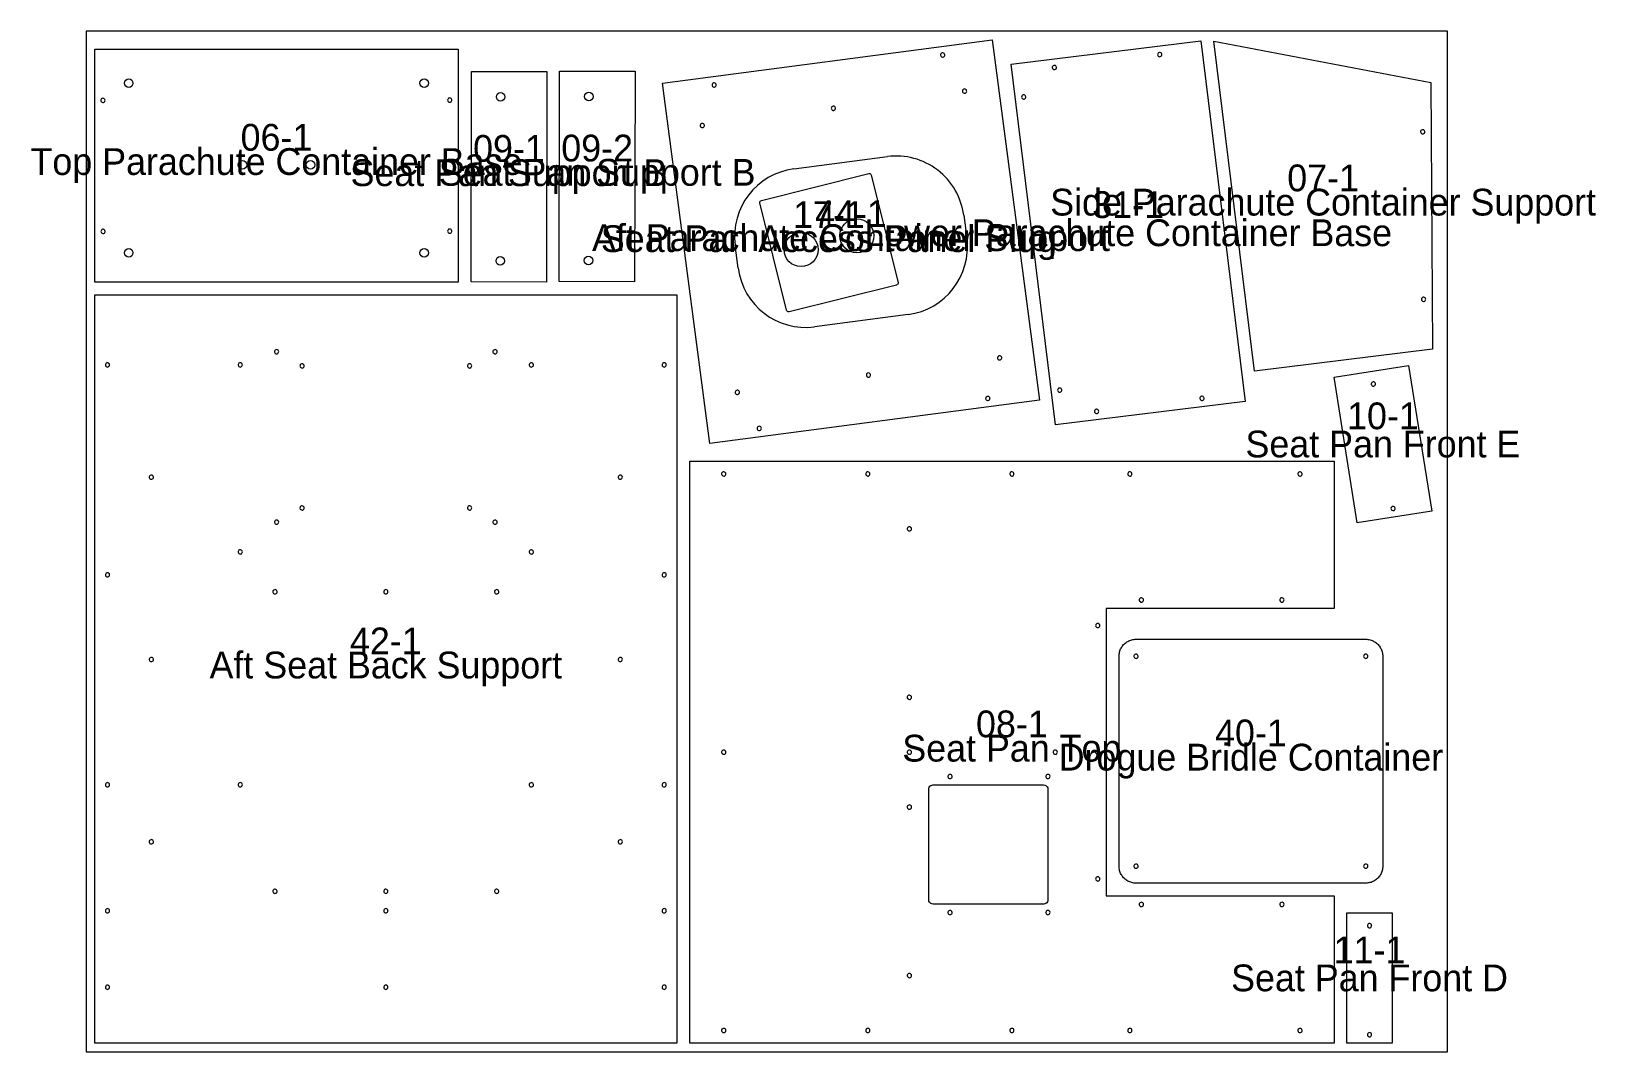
# Model space of a CAD drawing. Extents: x -1.6 to 44.4, y 0 to 30.
import ezdxf

# ---------------------------------------------------------------- set-up
doc = ezdxf.new("R2010")
doc.units = 0

msp = doc.modelspace()

# ---------------------------------------------------------------- linework, layer by layer
at = {"layer": 'Cut', "color": 5, "linetype": 'CONTINUOUS', "lineweight": 0}
for p, q in [((0.25, 22.625), (0.25, 29.476)), ((0.25, 29.476), (10.934, 29.476)), ((10.934, 29.476), (10.934, 22.625)), ((16.933, 28.475), (26.624, 29.746)), ((26.624, 29.746), (28.014, 19.153)), ((27.179, 29.031), (32.758, 29.716)), ((32.758, 29.716), (34.06, 19.112)), ((34.328, 20.007), (33.137, 29.708)), ((33.137, 29.708), (39.516, 28.497)), ((28.481, 18.427), (27.179, 29.031)), ((11.309, 22.63), (11.321, 28.822)), ((11.321, 28.822), (13.538, 28.818)), ((13.538, 28.818), (13.525, 22.625)), ((13.9, 22.64), (13.913, 28.832)), ((13.913, 28.832), (16.129, 28.828)), ((16.129, 28.828), (16.117, 22.635)), ((18.323, 17.882), (16.933, 28.475)), ((39.516, 28.497), (39.559, 20.65)), ((20.794, 25.955), (23.544, 26.316)), ((19.841, 25.029), (22.995, 25.815)), ((23.07, 25.769), (23.857, 22.616)), ((20.582, 21.799), (19.796, 24.953)), ((25.787, 24.593), (25.876, 23.916)), ((19.16, 23.034), (19.071, 23.712)), ((10.934, 22.625), (0.25, 22.625)), ((13.525, 22.625), (11.309, 22.63)), ((16.117, 22.635), (13.9, 22.64)), ((23.811, 22.54), (20.658, 21.754)), ((0.25, 0.25), (0.25, 22.25)), ((0.25, 22.25), (17.36, 22.25)), ((17.36, 22.25), (17.36, 0.25)), ((24.153, 21.672), (21.403, 21.312)), ((39.559, 20.65), (34.328, 20.007)), ((36.672, 19.827), (38.861, 20.173)), ((37.35, 15.549), (36.672, 19.827)), ((38.861, 20.173), (39.539, 15.896)), ((28.014, 19.153), (18.323, 17.882)), ((34.06, 19.112), (28.481, 18.427)), ((17.735, 0.25), (17.735, 17.36)), ((17.735, 17.36), (36.669, 17.36)), ((36.669, 17.36), (36.669, 13.03)), ((39.539, 15.896), (37.35, 15.549)), ((36.669, 13.03), (29.977, 13.03)), ((29.977, 13.03), (29.977, 4.581)), ((30.852, 12.127), (37.602, 12.127)), ((30.352, 5.456), (30.352, 11.627)), ((38.102, 11.627), (38.102, 5.456)), ((24.886, 7.842), (28.136, 7.842)), ((24.761, 4.467), (24.761, 7.717)), ((28.261, 7.717), (28.261, 4.467)), ((37.602, 4.956), (30.852, 4.956)), ((28.136, 4.342), (24.886, 4.342)), ((29.977, 4.581), (36.669, 4.581)), ((36.669, 4.581), (36.669, 0.25)), ((37.044, 0.25), (37.044, 4.081)), ((37.044, 4.081), (38.381, 4.081)), ((38.381, 4.081), (38.381, 0.25)), ((17.36, 0.25), (0.25, 0.25)), ((36.669, 0.25), (17.735, 0.25)), ((38.381, 0.25), (37.044, 0.25))]:
    msp.add_line(p, q, dxfattribs=at)
for centre, radius in [((1.25, 28.476), 0.125), ((9.934, 28.476), 0.125), ((12.178, 28.071), 0.125), ((14.77, 28.081), 0.125), ((4.592, 26.074), 0.125), ((6.592, 26.074), 0.125), ((22.645, 23.989), 0.5), ((21.007, 23.58), 0.5), ((1.25, 23.485), 0.125), ((9.934, 23.485), 0.125), ((12.168, 23.253), 0.125), ((14.76, 23.263), 0.125)]:
    msp.add_circle(centre, radius, dxfattribs=at)
for centre, start, end in [((23.804, 24.333), 7.4752, 97.4752), ((21.054, 23.972), 97.4752, 187.4752), ((23.893, 23.655), 277.4752, 7.4752), ((21.143, 23.295), 187.4752, 277.4752)]:
    msp.add_arc(centre, 2, start, end, dxfattribs=at)
for points, knots in [([(25.107, 29.295), (25.105, 29.31), (25.112, 29.341), (25.151, 29.369), (25.198, 29.365), (25.231, 29.331), (25.234, 29.283), (25.205, 29.245), (25.159, 29.236), (25.12, 29.258), (25.109, 29.283), (25.107, 29.295)], [0, 0, 0, 0, 0.113505, 0.22701, 0.340514, 0.454019, 0.567524, 0.681029, 0.794534, 0.908038, 1, 1, 1, 1]), ([(28.513, 28.943), (28.514, 28.928), (28.507, 28.897), (28.468, 28.869), (28.421, 28.874), (28.388, 28.908), (28.386, 28.955), (28.415, 28.993), (28.462, 29.002), (28.5, 28.98), (28.511, 28.954), (28.513, 28.943)], [0, 0, 0, 0, 0.113505, 0.22701, 0.340514, 0.454019, 0.567524, 0.681029, 0.794534, 0.908038, 1, 1, 1, 1]), ([(31.61, 29.323), (31.611, 29.308), (31.604, 29.277), (31.566, 29.25), (31.518, 29.254), (31.485, 29.288), (31.483, 29.336), (31.512, 29.373), (31.559, 29.382), (31.597, 29.36), (31.608, 29.335), (31.61, 29.323)], [0, 0, 0, 0, 0.113505, 0.22701, 0.340514, 0.454019, 0.567524, 0.681029, 0.794534, 0.908038, 1, 1, 1, 1]), ([(18.391, 28.414), (18.389, 28.428), (18.396, 28.459), (18.435, 28.487), (18.482, 28.483), (18.515, 28.449), (18.518, 28.402), (18.489, 28.364), (18.443, 28.355), (18.404, 28.376), (18.393, 28.402), (18.391, 28.414)], [0, 0, 0, 0, 0.113505, 0.22701, 0.340514, 0.454019, 0.567524, 0.681029, 0.794534, 0.908038, 1, 1, 1, 1]), ([(25.821, 28.179), (25.806, 28.177), (25.775, 28.184), (25.747, 28.223), (25.751, 28.27), (25.785, 28.303), (25.833, 28.306), (25.87, 28.277), (25.88, 28.231), (25.858, 28.192), (25.833, 28.181), (25.821, 28.179)], [0, 0, 0, 0, 0.113505, 0.22701, 0.340514, 0.454019, 0.567524, 0.681029, 0.794534, 0.908038, 1, 1, 1, 1]), ([(27.612, 28.076), (27.613, 28.062), (27.606, 28.031), (27.567, 28.003), (27.52, 28.007), (27.487, 28.042), (27.485, 28.089), (27.514, 28.127), (27.56, 28.136), (27.599, 28.114), (27.61, 28.088), (27.612, 28.076)], [0, 0, 0, 0, 0.1135048, 0.2270096, 0.3405144, 0.4540192, 0.567524, 0.6810287, 0.7945335, 0.9080383, 1, 1, 1, 1]), ([(0.492, 28.031), (0.507, 28.031), (0.536, 28.02), (0.559, 27.978), (0.549, 27.932), (0.511, 27.903), (0.464, 27.906), (0.43, 27.94), (0.426, 27.987), (0.453, 28.023), (0.48, 28.031), (0.492, 28.031)], [0, 0, 0, 0, 0.113505, 0.22701, 0.340514, 0.454019, 0.567524, 0.681029, 0.794534, 0.908038, 1, 1, 1, 1]), ([(10.684, 28.039), (10.698, 28.039), (10.728, 28.028), (10.751, 27.986), (10.741, 27.94), (10.703, 27.911), (10.656, 27.914), (10.622, 27.948), (10.618, 27.995), (10.645, 28.031), (10.672, 28.039), (10.684, 28.039)], [0, 0, 0, 0, 0.113505, 0.22701, 0.340514, 0.454019, 0.567524, 0.681029, 0.794534, 0.908038, 1, 1, 1, 1]), ([(21.967, 27.674), (21.952, 27.672), (21.921, 27.679), (21.893, 27.717), (21.897, 27.765), (21.931, 27.798), (21.979, 27.801), (22.016, 27.772), (22.026, 27.725), (22.004, 27.686), (21.979, 27.675), (21.967, 27.674)], [0, 0, 0, 0, 0.113505, 0.22701, 0.340514, 0.454019, 0.567524, 0.681029, 0.794534, 0.908038, 1, 1, 1, 1]), ([(18.113, 27.168), (18.099, 27.166), (18.068, 27.173), (18.04, 27.212), (18.044, 27.259), (18.078, 27.292), (18.125, 27.295), (18.163, 27.266), (18.172, 27.22), (18.15, 27.181), (18.125, 27.169), (18.113, 27.168)], [0, 0, 0, 0, 0.1135048, 0.2270096, 0.3405144, 0.4540192, 0.567524, 0.6810287, 0.7945335, 0.9080383, 1, 1, 1, 1]), ([(39.336, 27.052), (39.338, 27.037), (39.33, 27.006), (39.292, 26.979), (39.244, 26.983), (39.211, 27.017), (39.209, 27.065), (39.238, 27.102), (39.285, 27.111), (39.323, 27.089), (39.334, 27.064), (39.336, 27.052)], [0, 0, 0, 0, 0.1135048, 0.2270096, 0.3405144, 0.4540192, 0.567524, 0.6810287, 0.7945335, 0.9080383, 1, 1, 1, 1]), ([(22.995, 25.815), (22.998, 25.816), (23.015, 25.819), (23.051, 25.81), (23.064, 25.783), (23.07, 25.769)], [0, 0, 0, 0, 0.0930447, 0.5465224, 1, 1, 1, 1]), ([(19.796, 24.953), (19.795, 24.956), (19.792, 24.973), (19.8, 25.009), (19.828, 25.022), (19.841, 25.029)], [0, 0, 0, 0, 0.093045, 0.546522, 1, 1, 1, 1]), ([(0.498, 24.18), (0.512, 24.18), (0.542, 24.169), (0.565, 24.127), (0.555, 24.08), (0.517, 24.052), (0.47, 24.055), (0.436, 24.089), (0.432, 24.136), (0.459, 24.172), (0.486, 24.18), (0.498, 24.18)], [0, 0, 0, 0, 0.113505, 0.22701, 0.340514, 0.454019, 0.567524, 0.681029, 0.794534, 0.908038, 1, 1, 1, 1]), ([(10.684, 24.187), (10.698, 24.187), (10.728, 24.176), (10.751, 24.135), (10.741, 24.088), (10.703, 24.06), (10.656, 24.063), (10.622, 24.097), (10.618, 24.144), (10.645, 24.18), (10.672, 24.188), (10.684, 24.187)], [0, 0, 0, 0, 0.113505, 0.22701, 0.340514, 0.454019, 0.567524, 0.681029, 0.794534, 0.908038, 1, 1, 1, 1]), ([(28.141, 23.767), (28.142, 23.752), (28.135, 23.721), (28.096, 23.694), (28.049, 23.698), (28.016, 23.732), (28.014, 23.78), (28.043, 23.817), (28.09, 23.826), (28.128, 23.804), (28.139, 23.779), (28.141, 23.767)], [0, 0, 0, 0, 0.1135048, 0.2270096, 0.3405144, 0.4540192, 0.567524, 0.6810287, 0.7945335, 0.9080383, 1, 1, 1, 1]), ([(23.857, 22.616), (23.857, 22.613), (23.861, 22.596), (23.852, 22.56), (23.825, 22.547), (23.811, 22.54)], [0, 0, 0, 0, 0.093045, 0.546522, 1, 1, 1, 1]), ([(39.363, 22.126), (39.364, 22.112), (39.357, 22.081), (39.318, 22.053), (39.271, 22.057), (39.238, 22.092), (39.236, 22.139), (39.265, 22.177), (39.312, 22.186), (39.35, 22.164), (39.361, 22.138), (39.363, 22.126)], [0, 0, 0, 0, 0.113505, 0.22701, 0.340514, 0.454019, 0.567524, 0.681029, 0.794534, 0.908038, 1, 1, 1, 1]), ([(20.658, 21.754), (20.655, 21.753), (20.638, 21.75), (20.602, 21.759), (20.589, 21.786), (20.582, 21.799)], [0, 0, 0, 0, 0.093045, 0.546522, 1, 1, 1, 1]), ([(0.625, 20.13), (0.61, 20.13), (0.58, 20.141), (0.558, 20.183), (0.568, 20.229), (0.606, 20.258), (0.653, 20.255), (0.687, 20.221), (0.69, 20.174), (0.664, 20.138), (0.637, 20.13), (0.625, 20.13)], [0, 0, 0, 0, 0.113505, 0.22701, 0.340514, 0.454019, 0.567524, 0.681029, 0.794534, 0.908038, 1, 1, 1, 1]), ([(4.528, 20.13), (4.513, 20.13), (4.483, 20.141), (4.46, 20.183), (4.47, 20.229), (4.508, 20.258), (4.556, 20.255), (4.589, 20.221), (4.593, 20.174), (4.566, 20.138), (4.54, 20.13), (4.528, 20.13)], [0, 0, 0, 0, 0.113505, 0.22701, 0.340514, 0.454019, 0.567524, 0.681029, 0.794534, 0.908038, 1, 1, 1, 1]), ([(5.594, 20.517), (5.58, 20.517), (5.55, 20.528), (5.527, 20.57), (5.537, 20.616), (5.575, 20.645), (5.623, 20.641), (5.656, 20.608), (5.66, 20.56), (5.633, 20.525), (5.606, 20.517), (5.594, 20.517)], [0, 0, 0, 0, 0.113505, 0.22701, 0.340514, 0.454019, 0.567524, 0.681029, 0.794534, 0.908038, 1, 1, 1, 1]), ([(12.016, 20.517), (12.001, 20.517), (11.971, 20.528), (11.948, 20.57), (11.958, 20.616), (11.996, 20.645), (12.044, 20.641), (12.078, 20.608), (12.081, 20.56), (12.054, 20.525), (12.028, 20.517), (12.016, 20.517)], [0, 0, 0, 0, 0.113505, 0.22701, 0.340514, 0.454019, 0.567524, 0.681029, 0.794534, 0.908038, 1, 1, 1, 1]), ([(13.083, 20.13), (13.068, 20.13), (13.038, 20.141), (13.015, 20.183), (13.025, 20.229), (13.063, 20.258), (13.111, 20.255), (13.144, 20.221), (13.148, 20.174), (13.121, 20.138), (13.095, 20.13), (13.083, 20.13)], [0, 0, 0, 0, 0.113505, 0.22701, 0.340514, 0.454019, 0.567524, 0.681029, 0.794534, 0.908038, 1, 1, 1, 1]), ([(16.985, 20.13), (16.97, 20.13), (16.941, 20.141), (16.918, 20.183), (16.928, 20.229), (16.966, 20.258), (17.013, 20.255), (17.047, 20.221), (17.051, 20.174), (17.024, 20.138), (16.997, 20.13), (16.985, 20.13)], [0, 0, 0, 0, 0.113505, 0.22701, 0.340514, 0.454019, 0.567524, 0.681029, 0.794534, 0.908038, 1, 1, 1, 1]), ([(26.85, 20.336), (26.835, 20.334), (26.804, 20.341), (26.776, 20.379), (26.78, 20.427), (26.814, 20.46), (26.862, 20.463), (26.899, 20.434), (26.909, 20.387), (26.887, 20.349), (26.862, 20.337), (26.85, 20.336)], [0, 0, 0, 0, 0.113505, 0.22701, 0.340514, 0.454019, 0.567524, 0.681029, 0.794534, 0.908038, 1, 1, 1, 1]), ([(6.344, 20.099), (6.33, 20.099), (6.3, 20.11), (6.277, 20.152), (6.287, 20.198), (6.325, 20.227), (6.373, 20.224), (6.406, 20.19), (6.41, 20.143), (6.383, 20.107), (6.356, 20.099), (6.344, 20.099)], [0, 0, 0, 0, 0.1135048, 0.2270096, 0.3405144, 0.4540192, 0.567524, 0.6810287, 0.7945335, 0.9080383, 1, 1, 1, 1]), ([(11.266, 20.099), (11.251, 20.099), (11.221, 20.11), (11.198, 20.152), (11.208, 20.198), (11.246, 20.227), (11.294, 20.224), (11.328, 20.19), (11.331, 20.143), (11.304, 20.107), (11.278, 20.099), (11.266, 20.099)], [0, 0, 0, 0, 0.113505, 0.22701, 0.340514, 0.454019, 0.567524, 0.681029, 0.794534, 0.908038, 1, 1, 1, 1]), ([(22.996, 19.83), (22.981, 19.828), (22.951, 19.835), (22.923, 19.874), (22.926, 19.921), (22.96, 19.954), (23.008, 19.957), (23.046, 19.928), (23.055, 19.882), (23.033, 19.843), (23.008, 19.832), (22.996, 19.83)], [0, 0, 0, 0, 0.113505, 0.22701, 0.340514, 0.454019, 0.567524, 0.681029, 0.794534, 0.908038, 1, 1, 1, 1]), ([(19.142, 19.324), (19.128, 19.323), (19.097, 19.33), (19.069, 19.368), (19.073, 19.415), (19.107, 19.449), (19.154, 19.452), (19.192, 19.423), (19.202, 19.376), (19.18, 19.337), (19.154, 19.326), (19.142, 19.324)], [0, 0, 0, 0, 0.113505, 0.22701, 0.340514, 0.454019, 0.567524, 0.681029, 0.794534, 0.908038, 1, 1, 1, 1]), ([(28.67, 19.457), (28.672, 19.443), (28.664, 19.412), (28.626, 19.384), (28.578, 19.388), (28.545, 19.423), (28.543, 19.47), (28.572, 19.508), (28.619, 19.517), (28.657, 19.495), (28.668, 19.469), (28.67, 19.457)], [0, 0, 0, 0, 0.113505, 0.22701, 0.340514, 0.454019, 0.567524, 0.681029, 0.794534, 0.908038, 1, 1, 1, 1]), ([(37.835, 19.568), (37.821, 19.566), (37.789, 19.572), (37.76, 19.61), (37.763, 19.657), (37.796, 19.691), (37.844, 19.695), (37.882, 19.667), (37.893, 19.621), (37.872, 19.582), (37.847, 19.57), (37.835, 19.568)], [0, 0, 0, 0, 0.113505, 0.22701, 0.340514, 0.454019, 0.567524, 0.681029, 0.794534, 0.908038, 1, 1, 1, 1]), ([(26.432, 19.198), (26.43, 19.212), (26.437, 19.243), (26.476, 19.271), (26.523, 19.267), (26.556, 19.233), (26.559, 19.186), (26.53, 19.148), (26.484, 19.139), (26.445, 19.161), (26.433, 19.186), (26.432, 19.198)], [0, 0, 0, 0, 0.1135048, 0.2270096, 0.3405144, 0.4540192, 0.567524, 0.6810287, 0.7945335, 0.9080383, 1, 1, 1, 1]), ([(29.754, 18.835), (29.755, 18.82), (29.748, 18.789), (29.71, 18.761), (29.662, 18.766), (29.629, 18.8), (29.627, 18.848), (29.656, 18.885), (29.703, 18.894), (29.741, 18.872), (29.752, 18.847), (29.754, 18.835)], [0, 0, 0, 0, 0.113505, 0.22701, 0.340514, 0.454019, 0.567524, 0.681029, 0.794534, 0.908038, 1, 1, 1, 1]), ([(32.851, 19.215), (32.853, 19.2), (32.845, 19.169), (32.807, 19.142), (32.759, 19.146), (32.726, 19.18), (32.724, 19.228), (32.753, 19.265), (32.8, 19.275), (32.838, 19.252), (32.849, 19.227), (32.851, 19.215)], [0, 0, 0, 0, 0.113505, 0.22701, 0.340514, 0.454019, 0.567524, 0.681029, 0.794534, 0.908038, 1, 1, 1, 1]), ([(19.716, 18.317), (19.714, 18.331), (19.721, 18.362), (19.759, 18.39), (19.807, 18.386), (19.84, 18.352), (19.843, 18.305), (19.814, 18.267), (19.767, 18.257), (19.729, 18.279), (19.717, 18.305), (19.716, 18.317)], [0, 0, 0, 0, 0.113505, 0.22701, 0.340514, 0.454019, 0.567524, 0.681029, 0.794534, 0.908038, 1, 1, 1, 1]), ([(18.735, 16.923), (18.72, 16.923), (18.691, 16.934), (18.668, 16.976), (18.678, 17.022), (18.716, 17.05), (18.763, 17.047), (18.797, 17.014), (18.801, 16.966), (18.774, 16.931), (18.747, 16.923), (18.735, 16.923)], [0, 0, 0, 0, 0.1135048, 0.2270096, 0.3405144, 0.4540192, 0.567524, 0.6810287, 0.7945335, 0.9080383, 1, 1, 1, 1]), ([(22.969, 16.923), (22.954, 16.923), (22.924, 16.934), (22.901, 16.976), (22.912, 17.022), (22.95, 17.05), (22.997, 17.047), (23.031, 17.014), (23.034, 16.966), (23.007, 16.931), (22.981, 16.923), (22.969, 16.923)], [0, 0, 0, 0, 0.113505, 0.22701, 0.340514, 0.454019, 0.567524, 0.681029, 0.794534, 0.908038, 1, 1, 1, 1]), ([(27.202, 16.923), (27.188, 16.923), (27.158, 16.934), (27.135, 16.976), (27.145, 17.022), (27.183, 17.05), (27.231, 17.047), (27.264, 17.014), (27.268, 16.966), (27.241, 16.931), (27.214, 16.923), (27.202, 16.923)], [0, 0, 0, 0, 0.113505, 0.22701, 0.340514, 0.454019, 0.567524, 0.681029, 0.794534, 0.908038, 1, 1, 1, 1]), ([(30.669, 16.923), (30.655, 16.923), (30.625, 16.934), (30.602, 16.976), (30.612, 17.022), (30.65, 17.05), (30.698, 17.047), (30.731, 17.014), (30.735, 16.966), (30.708, 16.931), (30.681, 16.923), (30.669, 16.923)], [0, 0, 0, 0, 0.113505, 0.22701, 0.340514, 0.454019, 0.567524, 0.681029, 0.794534, 0.908038, 1, 1, 1, 1]), ([(35.669, 16.923), (35.655, 16.923), (35.625, 16.934), (35.602, 16.976), (35.612, 17.022), (35.65, 17.05), (35.698, 17.047), (35.731, 17.014), (35.735, 16.966), (35.708, 16.931), (35.681, 16.923), (35.669, 16.923)], [0, 0, 0, 0, 0.1135048, 0.2270096, 0.3405144, 0.4540192, 0.567524, 0.6810287, 0.7945335, 0.9080383, 1, 1, 1, 1]), ([(1.915, 16.828), (1.901, 16.828), (1.871, 16.839), (1.848, 16.881), (1.858, 16.928), (1.896, 16.956), (1.944, 16.953), (1.977, 16.919), (1.981, 16.872), (1.954, 16.836), (1.927, 16.828), (1.915, 16.828)], [0, 0, 0, 0, 0.113505, 0.22701, 0.340514, 0.454019, 0.567524, 0.681029, 0.794534, 0.908038, 1, 1, 1, 1]), ([(15.695, 16.828), (15.68, 16.828), (15.65, 16.839), (15.628, 16.881), (15.638, 16.928), (15.676, 16.956), (15.723, 16.953), (15.757, 16.919), (15.76, 16.872), (15.733, 16.836), (15.707, 16.828), (15.695, 16.828)], [0, 0, 0, 0, 0.113505, 0.22701, 0.340514, 0.454019, 0.567524, 0.681029, 0.794534, 0.908038, 1, 1, 1, 1]), ([(6.344, 15.922), (6.33, 15.923), (6.3, 15.934), (6.277, 15.975), (6.287, 16.022), (6.325, 16.05), (6.373, 16.047), (6.406, 16.013), (6.41, 15.966), (6.383, 15.93), (6.356, 15.922), (6.344, 15.922)], [0, 0, 0, 0, 0.113505, 0.22701, 0.340514, 0.454019, 0.567524, 0.681029, 0.794534, 0.908038, 1, 1, 1, 1]), ([(11.266, 15.922), (11.251, 15.923), (11.221, 15.934), (11.198, 15.975), (11.208, 16.022), (11.246, 16.05), (11.294, 16.047), (11.328, 16.013), (11.331, 15.966), (11.304, 15.93), (11.278, 15.922), (11.266, 15.922)], [0, 0, 0, 0, 0.113505, 0.22701, 0.340514, 0.454019, 0.567524, 0.681029, 0.794534, 0.908038, 1, 1, 1, 1]), ([(38.415, 15.908), (38.4, 15.906), (38.369, 15.912), (38.34, 15.95), (38.343, 15.997), (38.376, 16.031), (38.423, 16.035), (38.462, 16.007), (38.473, 15.961), (38.452, 15.922), (38.427, 15.91), (38.415, 15.908)], [0, 0, 0, 0, 0.113505, 0.22701, 0.340514, 0.454019, 0.567524, 0.681029, 0.794534, 0.908038, 1, 1, 1, 1]), ([(5.594, 15.505), (5.58, 15.505), (5.55, 15.516), (5.527, 15.558), (5.537, 15.604), (5.575, 15.633), (5.623, 15.629), (5.656, 15.596), (5.66, 15.548), (5.633, 15.513), (5.606, 15.505), (5.594, 15.505)], [0, 0, 0, 0, 0.113505, 0.22701, 0.340514, 0.454019, 0.567524, 0.681029, 0.794534, 0.908038, 1, 1, 1, 1]), ([(12.016, 15.505), (12.001, 15.505), (11.971, 15.516), (11.948, 15.558), (11.958, 15.604), (11.996, 15.633), (12.044, 15.629), (12.078, 15.596), (12.081, 15.548), (12.054, 15.513), (12.028, 15.505), (12.016, 15.505)], [0, 0, 0, 0, 0.113505, 0.22701, 0.340514, 0.454019, 0.567524, 0.681029, 0.794534, 0.908038, 1, 1, 1, 1]), ([(24.191, 15.309), (24.176, 15.309), (24.147, 15.32), (24.124, 15.362), (24.134, 15.409), (24.172, 15.437), (24.219, 15.434), (24.253, 15.4), (24.257, 15.353), (24.23, 15.317), (24.203, 15.309), (24.191, 15.309)], [0, 0, 0, 0, 0.113505, 0.22701, 0.340514, 0.454019, 0.567524, 0.681029, 0.794534, 0.908038, 1, 1, 1, 1]), ([(4.528, 14.63), (4.513, 14.63), (4.483, 14.641), (4.46, 14.683), (4.47, 14.729), (4.508, 14.758), (4.556, 14.755), (4.589, 14.721), (4.593, 14.674), (4.566, 14.638), (4.54, 14.63), (4.528, 14.63)], [0, 0, 0, 0, 0.113505, 0.22701, 0.340514, 0.454019, 0.567524, 0.681029, 0.794534, 0.908038, 1, 1, 1, 1]), ([(13.083, 14.63), (13.068, 14.63), (13.038, 14.641), (13.015, 14.683), (13.025, 14.729), (13.063, 14.758), (13.111, 14.755), (13.144, 14.721), (13.148, 14.674), (13.121, 14.638), (13.095, 14.63), (13.083, 14.63)], [0, 0, 0, 0, 0.113505, 0.22701, 0.340514, 0.454019, 0.567524, 0.681029, 0.794534, 0.908038, 1, 1, 1, 1]), ([(0.625, 13.958), (0.61, 13.958), (0.58, 13.969), (0.558, 14.011), (0.568, 14.057), (0.606, 14.086), (0.653, 14.082), (0.687, 14.049), (0.69, 14.001), (0.664, 13.966), (0.637, 13.958), (0.625, 13.958)], [0, 0, 0, 0, 0.113505, 0.22701, 0.340514, 0.454019, 0.567524, 0.681029, 0.794534, 0.908038, 1, 1, 1, 1]), ([(16.985, 13.958), (16.97, 13.958), (16.941, 13.969), (16.918, 14.011), (16.928, 14.057), (16.966, 14.086), (17.013, 14.082), (17.047, 14.049), (17.051, 14.001), (17.024, 13.966), (16.997, 13.958), (16.985, 13.958)], [0, 0, 0, 0, 0.113505, 0.22701, 0.340514, 0.454019, 0.567524, 0.681029, 0.794534, 0.908038, 1, 1, 1, 1]), ([(5.548, 13.459), (5.533, 13.459), (5.503, 13.47), (5.48, 13.512), (5.49, 13.558), (5.528, 13.587), (5.576, 13.584), (5.61, 13.55), (5.613, 13.503), (5.586, 13.467), (5.56, 13.459), (5.548, 13.459)], [0, 0, 0, 0, 0.113505, 0.22701, 0.340514, 0.454019, 0.567524, 0.681029, 0.794534, 0.908038, 1, 1, 1, 1]), ([(8.805, 13.459), (8.79, 13.459), (8.761, 13.47), (8.738, 13.512), (8.748, 13.558), (8.786, 13.587), (8.833, 13.584), (8.867, 13.55), (8.87, 13.503), (8.844, 13.467), (8.817, 13.459), (8.805, 13.459)], [0, 0, 0, 0, 0.113505, 0.22701, 0.340514, 0.454019, 0.567524, 0.681029, 0.794534, 0.908038, 1, 1, 1, 1]), ([(12.062, 13.459), (12.048, 13.459), (12.018, 13.47), (11.995, 13.512), (12.005, 13.558), (12.043, 13.587), (12.091, 13.584), (12.124, 13.55), (12.128, 13.503), (12.101, 13.467), (12.074, 13.459), (12.062, 13.459)], [0, 0, 0, 0, 0.113505, 0.22701, 0.340514, 0.454019, 0.567524, 0.681029, 0.794534, 0.908038, 1, 1, 1, 1]), ([(31.009, 13.217), (30.994, 13.217), (30.964, 13.228), (30.941, 13.27), (30.951, 13.316), (30.989, 13.345), (31.037, 13.341), (31.071, 13.308), (31.074, 13.261), (31.047, 13.225), (31.021, 13.217), (31.009, 13.217)], [0, 0, 0, 0, 0.113505, 0.22701, 0.340514, 0.454019, 0.567524, 0.681029, 0.794534, 0.908038, 1, 1, 1, 1]), ([(35.137, 13.217), (35.123, 13.217), (35.093, 13.228), (35.07, 13.27), (35.08, 13.316), (35.118, 13.345), (35.165, 13.341), (35.199, 13.308), (35.203, 13.261), (35.176, 13.225), (35.149, 13.217), (35.137, 13.217)], [0, 0, 0, 0, 0.113505, 0.22701, 0.340514, 0.454019, 0.567524, 0.681029, 0.794534, 0.908038, 1, 1, 1, 1]), ([(29.727, 12.467), (29.712, 12.467), (29.682, 12.478), (29.659, 12.52), (29.669, 12.566), (29.707, 12.595), (29.755, 12.591), (29.788, 12.558), (29.792, 12.511), (29.765, 12.475), (29.739, 12.467), (29.727, 12.467)], [0, 0, 0, 0, 0.113505, 0.22701, 0.340514, 0.454019, 0.567524, 0.681029, 0.794534, 0.908038, 1, 1, 1, 1]), ([(30.352, 11.627), (30.352, 11.638), (30.353, 11.69), (30.371, 11.784), (30.425, 11.898), (30.506, 11.996), (30.608, 12.069), (30.726, 12.118), (30.81, 12.124), (30.852, 12.127)], [0, 0, 0, 0, 0.0407841, 0.2006534, 0.3605227, 0.520392, 0.6802614, 0.8401307, 1, 1, 1, 1]), ([(37.602, 12.127), (37.612, 12.127), (37.665, 12.126), (37.758, 12.107), (37.873, 12.053), (37.97, 11.973), (38.044, 11.87), (38.092, 11.753), (38.099, 11.669), (38.102, 11.627)], [0, 0, 0, 0, 0.040784, 0.200653, 0.360523, 0.520392, 0.680261, 0.840131, 1, 1, 1, 1]), ([(1.915, 11.469), (1.901, 11.469), (1.871, 11.48), (1.848, 11.522), (1.858, 11.568), (1.896, 11.597), (1.944, 11.594), (1.977, 11.56), (1.981, 11.513), (1.954, 11.477), (1.927, 11.469), (1.915, 11.469)], [0, 0, 0, 0, 0.113505, 0.22701, 0.340514, 0.454019, 0.567524, 0.681029, 0.794534, 0.908038, 1, 1, 1, 1]), ([(15.695, 11.469), (15.68, 11.469), (15.65, 11.48), (15.628, 11.522), (15.638, 11.568), (15.676, 11.597), (15.723, 11.594), (15.757, 11.56), (15.76, 11.513), (15.733, 11.477), (15.707, 11.469), (15.695, 11.469)], [0, 0, 0, 0, 0.113505, 0.22701, 0.340514, 0.454019, 0.567524, 0.681029, 0.794534, 0.908038, 1, 1, 1, 1]), ([(30.852, 11.564), (30.837, 11.565), (30.807, 11.576), (30.784, 11.617), (30.794, 11.664), (30.832, 11.692), (30.88, 11.689), (30.913, 11.655), (30.917, 11.608), (30.89, 11.572), (30.864, 11.564), (30.852, 11.564)], [0, 0, 0, 0, 0.113505, 0.22701, 0.340514, 0.454019, 0.567524, 0.681029, 0.794534, 0.908038, 1, 1, 1, 1]), ([(37.602, 11.564), (37.587, 11.565), (37.557, 11.576), (37.534, 11.617), (37.544, 11.664), (37.582, 11.692), (37.63, 11.689), (37.663, 11.655), (37.667, 11.608), (37.64, 11.572), (37.614, 11.564), (37.602, 11.564)], [0, 0, 0, 0, 0.113505, 0.22701, 0.340514, 0.454019, 0.567524, 0.681029, 0.794534, 0.908038, 1, 1, 1, 1]), ([(24.191, 10.356), (24.176, 10.356), (24.147, 10.367), (24.124, 10.409), (24.134, 10.455), (24.172, 10.484), (24.219, 10.48), (24.253, 10.447), (24.257, 10.399), (24.23, 10.364), (24.203, 10.356), (24.191, 10.356)], [0, 0, 0, 0, 0.113505, 0.22701, 0.340514, 0.454019, 0.567524, 0.681029, 0.794534, 0.908038, 1, 1, 1, 1]), ([(18.735, 8.743), (18.72, 8.743), (18.691, 8.754), (18.668, 8.795), (18.678, 8.842), (18.716, 8.87), (18.763, 8.867), (18.797, 8.834), (18.801, 8.786), (18.774, 8.75), (18.747, 8.743), (18.735, 8.743)], [0, 0, 0, 0, 0.113505, 0.22701, 0.340514, 0.454019, 0.567524, 0.681029, 0.794534, 0.908038, 1, 1, 1, 1]), ([(24.191, 8.743), (24.176, 8.743), (24.147, 8.754), (24.124, 8.795), (24.134, 8.842), (24.172, 8.87), (24.219, 8.867), (24.253, 8.834), (24.257, 8.786), (24.23, 8.75), (24.203, 8.743), (24.191, 8.743)], [0, 0, 0, 0, 0.113505, 0.22701, 0.340514, 0.454019, 0.567524, 0.681029, 0.794534, 0.908038, 1, 1, 1, 1]), ([(28.477, 8.743), (28.462, 8.743), (28.432, 8.754), (28.409, 8.795), (28.419, 8.842), (28.457, 8.87), (28.505, 8.867), (28.538, 8.834), (28.542, 8.786), (28.515, 8.75), (28.489, 8.743), (28.477, 8.743)], [0, 0, 0, 0, 0.113505, 0.22701, 0.340514, 0.454019, 0.567524, 0.681029, 0.794534, 0.908038, 1, 1, 1, 1]), ([(29.727, 8.743), (29.712, 8.743), (29.682, 8.754), (29.659, 8.795), (29.669, 8.842), (29.707, 8.87), (29.755, 8.867), (29.788, 8.834), (29.792, 8.786), (29.765, 8.75), (29.739, 8.743), (29.727, 8.743)], [0, 0, 0, 0, 0.113505, 0.22701, 0.340514, 0.454019, 0.567524, 0.681029, 0.794534, 0.908038, 1, 1, 1, 1]), ([(0.625, 7.786), (0.61, 7.786), (0.58, 7.797), (0.558, 7.838), (0.568, 7.885), (0.606, 7.913), (0.653, 7.91), (0.687, 7.877), (0.69, 7.829), (0.664, 7.793), (0.637, 7.786), (0.625, 7.786)], [0, 0, 0, 0, 0.113505, 0.22701, 0.340514, 0.454019, 0.567524, 0.681029, 0.794534, 0.908038, 1, 1, 1, 1]), ([(4.528, 7.786), (4.513, 7.786), (4.483, 7.797), (4.46, 7.838), (4.47, 7.885), (4.508, 7.913), (4.556, 7.91), (4.589, 7.877), (4.593, 7.829), (4.566, 7.793), (4.54, 7.786), (4.528, 7.786)], [0, 0, 0, 0, 0.113505, 0.22701, 0.340514, 0.454019, 0.567524, 0.681029, 0.794534, 0.908038, 1, 1, 1, 1]), ([(13.083, 7.786), (13.068, 7.786), (13.038, 7.797), (13.015, 7.838), (13.025, 7.885), (13.063, 7.913), (13.111, 7.91), (13.144, 7.877), (13.148, 7.829), (13.121, 7.793), (13.095, 7.786), (13.083, 7.786)], [0, 0, 0, 0, 0.113505, 0.22701, 0.340514, 0.454019, 0.567524, 0.681029, 0.794534, 0.908038, 1, 1, 1, 1]), ([(16.985, 7.786), (16.97, 7.786), (16.941, 7.797), (16.918, 7.838), (16.928, 7.885), (16.966, 7.913), (17.013, 7.91), (17.047, 7.877), (17.051, 7.829), (17.024, 7.793), (16.997, 7.786), (16.985, 7.786)], [0, 0, 0, 0, 0.113505, 0.22701, 0.340514, 0.454019, 0.567524, 0.681029, 0.794534, 0.908038, 1, 1, 1, 1]), ([(24.761, 7.717), (24.764, 7.738), (24.77, 7.78), (24.816, 7.827), (24.86, 7.841), (24.883, 7.842), (24.886, 7.842)], [0, 0, 0, 0, 0.320275, 0.64055, 0.960826, 1, 1, 1, 1]), ([(25.386, 8.029), (25.371, 8.029), (25.341, 8.04), (25.318, 8.082), (25.328, 8.128), (25.367, 8.157), (25.414, 8.154), (25.448, 8.12), (25.451, 8.073), (25.424, 8.037), (25.398, 8.029), (25.386, 8.029)], [0, 0, 0, 0, 0.113505, 0.22701, 0.340514, 0.454019, 0.567524, 0.681029, 0.794534, 0.908038, 1, 1, 1, 1]), ([(28.136, 7.842), (28.157, 7.838), (28.199, 7.832), (28.246, 7.786), (28.26, 7.742), (28.261, 7.719), (28.261, 7.717)], [0, 0, 0, 0, 0.3202752, 0.6405505, 0.9608257, 1, 1, 1, 1]), ([(28.261, 8.029), (28.246, 8.029), (28.216, 8.04), (28.193, 8.082), (28.203, 8.128), (28.242, 8.157), (28.289, 8.154), (28.323, 8.12), (28.326, 8.073), (28.299, 8.037), (28.273, 8.029), (28.261, 8.029)], [0, 0, 0, 0, 0.113505, 0.22701, 0.340514, 0.454019, 0.567524, 0.681029, 0.794534, 0.908038, 1, 1, 1, 1]), ([(24.191, 7.129), (24.176, 7.129), (24.147, 7.14), (24.124, 7.182), (24.134, 7.228), (24.172, 7.257), (24.219, 7.254), (24.253, 7.22), (24.257, 7.173), (24.23, 7.137), (24.203, 7.129), (24.191, 7.129)], [0, 0, 0, 0, 0.113505, 0.22701, 0.340514, 0.454019, 0.567524, 0.681029, 0.794534, 0.908038, 1, 1, 1, 1]), ([(1.915, 6.11), (1.901, 6.11), (1.871, 6.121), (1.848, 6.163), (1.858, 6.209), (1.896, 6.238), (1.944, 6.234), (1.977, 6.201), (1.981, 6.153), (1.954, 6.118), (1.927, 6.11), (1.915, 6.11)], [0, 0, 0, 0, 0.113505, 0.22701, 0.340514, 0.454019, 0.567524, 0.681029, 0.794534, 0.908038, 1, 1, 1, 1]), ([(15.695, 6.11), (15.68, 6.11), (15.65, 6.121), (15.628, 6.163), (15.638, 6.209), (15.676, 6.238), (15.723, 6.234), (15.757, 6.201), (15.76, 6.153), (15.733, 6.118), (15.707, 6.11), (15.695, 6.11)], [0, 0, 0, 0, 0.113505, 0.22701, 0.340514, 0.454019, 0.567524, 0.681029, 0.794534, 0.908038, 1, 1, 1, 1]), ([(30.852, 5.393), (30.837, 5.393), (30.807, 5.404), (30.784, 5.446), (30.794, 5.492), (30.832, 5.521), (30.88, 5.518), (30.913, 5.484), (30.917, 5.437), (30.89, 5.401), (30.864, 5.393), (30.852, 5.393)], [0, 0, 0, 0, 0.113505, 0.22701, 0.340514, 0.454019, 0.567524, 0.681029, 0.794534, 0.908038, 1, 1, 1, 1]), ([(37.602, 5.393), (37.587, 5.393), (37.557, 5.404), (37.534, 5.446), (37.544, 5.492), (37.582, 5.521), (37.63, 5.518), (37.663, 5.484), (37.667, 5.437), (37.64, 5.401), (37.614, 5.393), (37.602, 5.393)], [0, 0, 0, 0, 0.1135048, 0.2270096, 0.3405144, 0.4540192, 0.567524, 0.6810287, 0.7945335, 0.9080383, 1, 1, 1, 1]), ([(29.727, 5.018), (29.712, 5.018), (29.682, 5.029), (29.659, 5.071), (29.669, 5.117), (29.707, 5.146), (29.755, 5.143), (29.788, 5.109), (29.792, 5.062), (29.765, 5.026), (29.739, 5.018), (29.727, 5.018)], [0, 0, 0, 0, 0.113505, 0.22701, 0.340514, 0.454019, 0.567524, 0.681029, 0.794534, 0.908038, 1, 1, 1, 1]), ([(30.852, 4.956), (30.841, 4.956), (30.789, 4.957), (30.695, 4.975), (30.581, 5.029), (30.483, 5.11), (30.409, 5.212), (30.361, 5.33), (30.355, 5.414), (30.352, 5.456)], [0, 0, 0, 0, 0.040784, 0.200653, 0.360523, 0.520392, 0.680261, 0.840131, 1, 1, 1, 1]), ([(38.102, 5.456), (38.101, 5.445), (38.1, 5.393), (38.082, 5.299), (38.028, 5.185), (37.947, 5.087), (37.845, 5.013), (37.727, 4.965), (37.643, 4.959), (37.602, 4.956)], [0, 0, 0, 0, 0.040784, 0.200653, 0.360523, 0.520392, 0.680261, 0.840131, 1, 1, 1, 1]), ([(5.548, 4.654), (5.533, 4.654), (5.503, 4.665), (5.48, 4.707), (5.49, 4.753), (5.528, 4.782), (5.576, 4.779), (5.61, 4.745), (5.613, 4.698), (5.586, 4.662), (5.56, 4.654), (5.548, 4.654)], [0, 0, 0, 0, 0.113505, 0.22701, 0.340514, 0.454019, 0.567524, 0.681029, 0.794534, 0.908038, 1, 1, 1, 1]), ([(8.805, 4.654), (8.79, 4.654), (8.761, 4.665), (8.738, 4.707), (8.748, 4.753), (8.786, 4.782), (8.833, 4.779), (8.867, 4.745), (8.87, 4.698), (8.844, 4.662), (8.817, 4.654), (8.805, 4.654)], [0, 0, 0, 0, 0.113505, 0.22701, 0.340514, 0.454019, 0.567524, 0.681029, 0.794534, 0.908038, 1, 1, 1, 1]), ([(12.062, 4.654), (12.048, 4.654), (12.018, 4.665), (11.995, 4.707), (12.005, 4.753), (12.043, 4.782), (12.091, 4.779), (12.124, 4.745), (12.128, 4.698), (12.101, 4.662), (12.074, 4.654), (12.062, 4.654)], [0, 0, 0, 0, 0.113505, 0.22701, 0.340514, 0.454019, 0.567524, 0.681029, 0.794534, 0.908038, 1, 1, 1, 1]), ([(0.625, 4.082), (0.61, 4.082), (0.58, 4.093), (0.558, 4.135), (0.568, 4.181), (0.606, 4.21), (0.653, 4.206), (0.687, 4.173), (0.69, 4.125), (0.664, 4.09), (0.637, 4.082), (0.625, 4.082)], [0, 0, 0, 0, 0.113505, 0.22701, 0.340514, 0.454019, 0.567524, 0.681029, 0.794534, 0.908038, 1, 1, 1, 1]), ([(8.805, 4.082), (8.79, 4.082), (8.761, 4.093), (8.738, 4.135), (8.748, 4.181), (8.786, 4.21), (8.833, 4.206), (8.867, 4.173), (8.87, 4.125), (8.844, 4.09), (8.817, 4.082), (8.805, 4.082)], [0, 0, 0, 0, 0.113505, 0.22701, 0.340514, 0.454019, 0.567524, 0.681029, 0.794534, 0.908038, 1, 1, 1, 1]), ([(16.985, 4.082), (16.97, 4.082), (16.941, 4.093), (16.918, 4.135), (16.928, 4.181), (16.966, 4.21), (17.013, 4.206), (17.047, 4.173), (17.051, 4.125), (17.024, 4.09), (16.997, 4.082), (16.985, 4.082)], [0, 0, 0, 0, 0.113505, 0.22701, 0.340514, 0.454019, 0.567524, 0.681029, 0.794534, 0.908038, 1, 1, 1, 1]), ([(24.886, 4.342), (24.865, 4.345), (24.823, 4.351), (24.776, 4.397), (24.761, 4.441), (24.761, 4.464), (24.761, 4.467)], [0, 0, 0, 0, 0.320275, 0.64055, 0.960826, 1, 1, 1, 1]), ([(25.386, 4.029), (25.371, 4.029), (25.341, 4.04), (25.318, 4.082), (25.328, 4.128), (25.367, 4.157), (25.414, 4.154), (25.448, 4.12), (25.451, 4.073), (25.424, 4.037), (25.398, 4.029), (25.386, 4.029)], [0, 0, 0, 0, 0.113505, 0.22701, 0.340514, 0.454019, 0.567524, 0.681029, 0.794534, 0.908038, 1, 1, 1, 1]), ([(28.261, 4.467), (28.258, 4.446), (28.251, 4.404), (28.205, 4.357), (28.162, 4.342), (28.138, 4.342), (28.136, 4.342)], [0, 0, 0, 0, 0.3202752, 0.6405505, 0.9608257, 1, 1, 1, 1]), ([(28.261, 4.029), (28.246, 4.029), (28.216, 4.04), (28.193, 4.082), (28.203, 4.128), (28.242, 4.157), (28.289, 4.154), (28.323, 4.12), (28.326, 4.073), (28.299, 4.037), (28.273, 4.029), (28.261, 4.029)], [0, 0, 0, 0, 0.113505, 0.22701, 0.340514, 0.454019, 0.567524, 0.681029, 0.794534, 0.908038, 1, 1, 1, 1]), ([(31.009, 4.268), (30.994, 4.268), (30.964, 4.279), (30.941, 4.321), (30.951, 4.367), (30.989, 4.396), (31.037, 4.393), (31.071, 4.359), (31.074, 4.312), (31.047, 4.276), (31.021, 4.268), (31.009, 4.268)], [0, 0, 0, 0, 0.113505, 0.22701, 0.340514, 0.454019, 0.567524, 0.681029, 0.794534, 0.908038, 1, 1, 1, 1]), ([(35.137, 4.268), (35.123, 4.268), (35.093, 4.279), (35.07, 4.321), (35.08, 4.367), (35.118, 4.396), (35.165, 4.393), (35.199, 4.359), (35.203, 4.312), (35.176, 4.276), (35.149, 4.268), (35.137, 4.268)], [0, 0, 0, 0, 0.113505, 0.22701, 0.340514, 0.454019, 0.567524, 0.681029, 0.794534, 0.908038, 1, 1, 1, 1]), ([(37.713, 3.643), (37.698, 3.643), (37.668, 3.654), (37.645, 3.696), (37.656, 3.742), (37.694, 3.771), (37.741, 3.768), (37.775, 3.734), (37.778, 3.687), (37.751, 3.651), (37.725, 3.643), (37.713, 3.643)], [0, 0, 0, 0, 0.113505, 0.22701, 0.340514, 0.454019, 0.567524, 0.681029, 0.794534, 0.908038, 1, 1, 1, 1]), ([(24.191, 2.176), (24.176, 2.176), (24.147, 2.187), (24.124, 2.229), (24.134, 2.275), (24.172, 2.304), (24.219, 2.3), (24.253, 2.267), (24.257, 2.219), (24.23, 2.184), (24.203, 2.176), (24.191, 2.176)], [0, 0, 0, 0, 0.1135048, 0.2270096, 0.3405144, 0.4540192, 0.567524, 0.6810287, 0.7945335, 0.9080383, 1, 1, 1, 1]), ([(0.625, 1.834), (0.61, 1.834), (0.58, 1.845), (0.558, 1.887), (0.568, 1.933), (0.606, 1.962), (0.653, 1.958), (0.687, 1.925), (0.69, 1.877), (0.664, 1.842), (0.637, 1.834), (0.625, 1.834)], [0, 0, 0, 0, 0.113505, 0.22701, 0.340514, 0.454019, 0.567524, 0.681029, 0.794534, 0.908038, 1, 1, 1, 1]), ([(8.805, 1.834), (8.79, 1.834), (8.761, 1.845), (8.738, 1.887), (8.748, 1.933), (8.786, 1.962), (8.833, 1.958), (8.867, 1.925), (8.87, 1.877), (8.844, 1.842), (8.817, 1.834), (8.805, 1.834)], [0, 0, 0, 0, 0.113505, 0.22701, 0.340514, 0.454019, 0.567524, 0.681029, 0.794534, 0.908038, 1, 1, 1, 1]), ([(16.985, 1.834), (16.97, 1.834), (16.941, 1.845), (16.918, 1.887), (16.928, 1.933), (16.966, 1.962), (17.013, 1.958), (17.047, 1.925), (17.051, 1.877), (17.024, 1.842), (16.997, 1.834), (16.985, 1.834)], [0, 0, 0, 0, 0.113505, 0.22701, 0.340514, 0.454019, 0.567524, 0.681029, 0.794534, 0.908038, 1, 1, 1, 1]), ([(18.735, 0.562), (18.72, 0.563), (18.691, 0.574), (18.668, 0.615), (18.678, 0.662), (18.716, 0.69), (18.763, 0.687), (18.797, 0.653), (18.801, 0.606), (18.774, 0.57), (18.747, 0.562), (18.735, 0.562)], [0, 0, 0, 0, 0.113505, 0.22701, 0.340514, 0.454019, 0.567524, 0.681029, 0.794534, 0.908038, 1, 1, 1, 1]), ([(22.969, 0.562), (22.954, 0.563), (22.924, 0.574), (22.901, 0.615), (22.912, 0.662), (22.95, 0.69), (22.997, 0.687), (23.031, 0.653), (23.034, 0.606), (23.007, 0.57), (22.981, 0.562), (22.969, 0.562)], [0, 0, 0, 0, 0.1135048, 0.2270096, 0.3405144, 0.4540192, 0.567524, 0.6810287, 0.7945335, 0.9080383, 1, 1, 1, 1]), ([(27.202, 0.562), (27.188, 0.563), (27.158, 0.574), (27.135, 0.615), (27.145, 0.662), (27.183, 0.69), (27.231, 0.687), (27.264, 0.653), (27.268, 0.606), (27.241, 0.57), (27.214, 0.562), (27.202, 0.562)], [0, 0, 0, 0, 0.113505, 0.22701, 0.340514, 0.454019, 0.567524, 0.681029, 0.794534, 0.908038, 1, 1, 1, 1]), ([(30.669, 0.562), (30.655, 0.563), (30.625, 0.574), (30.602, 0.615), (30.612, 0.662), (30.65, 0.69), (30.698, 0.687), (30.731, 0.653), (30.735, 0.606), (30.708, 0.57), (30.681, 0.562), (30.669, 0.562)], [0, 0, 0, 0, 0.1135048, 0.2270096, 0.3405144, 0.4540192, 0.567524, 0.6810287, 0.7945335, 0.9080383, 1, 1, 1, 1]), ([(35.669, 0.562), (35.655, 0.563), (35.625, 0.574), (35.602, 0.615), (35.612, 0.662), (35.65, 0.69), (35.698, 0.687), (35.731, 0.653), (35.735, 0.606), (35.708, 0.57), (35.681, 0.562), (35.669, 0.562)], [0, 0, 0, 0, 0.113505, 0.22701, 0.340514, 0.454019, 0.567524, 0.681029, 0.794534, 0.908038, 1, 1, 1, 1]), ([(37.713, 0.438), (37.698, 0.438), (37.668, 0.449), (37.645, 0.49), (37.656, 0.537), (37.694, 0.565), (37.741, 0.562), (37.775, 0.528), (37.778, 0.481), (37.751, 0.445), (37.725, 0.437), (37.713, 0.438)], [0, 0, 0, 0, 0.113505, 0.22701, 0.340514, 0.454019, 0.567524, 0.681029, 0.794534, 0.908038, 1, 1, 1, 1])]:
    msp.add_open_spline(points, degree=3, knots=knots, dxfattribs=at)
at = {"layer": 'Sheet', "color": 0, "linetype": 'CONTINUOUS', "lineweight": 0}
for p, q in [((40, 30), (0, 30)), ((0, 30), (0, 0)), ((40, 0), (40, 30)), ((0, 0), (40, 0))]:
    msp.add_line(p, q, dxfattribs=at)

# ---------------------------------------------------------------- texts
at = {"layer": 'PartID', "color": 30, "linetype": 'CONTINUOUS', "lineweight": 0, "char_height": 0.7874, "attachment_point": 5}
for s, insert in [('Top Parachute Container Base', (5.592, 26.051)), ('Seat Pan Support B', (12.423, 25.724)), ('Seat Pan Support B', (15.015, 25.734)), ('Side Parachute Container Support', (36.348, 24.858)), ('Aft Parachute Container Support', (22.473, 23.814)), ('Lower Parachute Container Base', (30.62, 24.071)), ('Seat Pan Access Panel Plug', (21.826, 23.784)), ('Seat Pan Front E', (38.106, 17.861)), ('Aft Seat Back Support', (8.805, 11.25)), ('Seat Pan Top', (27.202, 8.805)), ('Drogue Bridle Container', (34.227, 8.541)), ('Seat Pan Front D', (37.713, 2.165))]:
    msp.add_mtext(s, dxfattribs=dict(at, insert=insert))
at = {"layer": 'PartIndex', "color": 30, "linetype": 'CONTINUOUS', "lineweight": 0, "char_height": 0.7874, "attachment_point": 5}
for s, insert in [('06-1', (5.592, 26.877)), ('09-1', (12.423, 26.551)), ('09-2', (15.015, 26.561)), ('07-1', (36.348, 25.684)), ('31-1', (30.62, 24.898)), ('17-1', (21.826, 24.61)), ('44-1', (22.473, 24.641)), ('10-1', (38.106, 18.688)), ('42-1', (8.805, 12.077)), ('08-1', (27.202, 9.632)), ('40-1', (34.227, 9.367)), ('11-1', (37.713, 2.992))]:
    msp.add_mtext(s, dxfattribs=dict(at, insert=insert))

doc.saveas('drawing.dxf')
